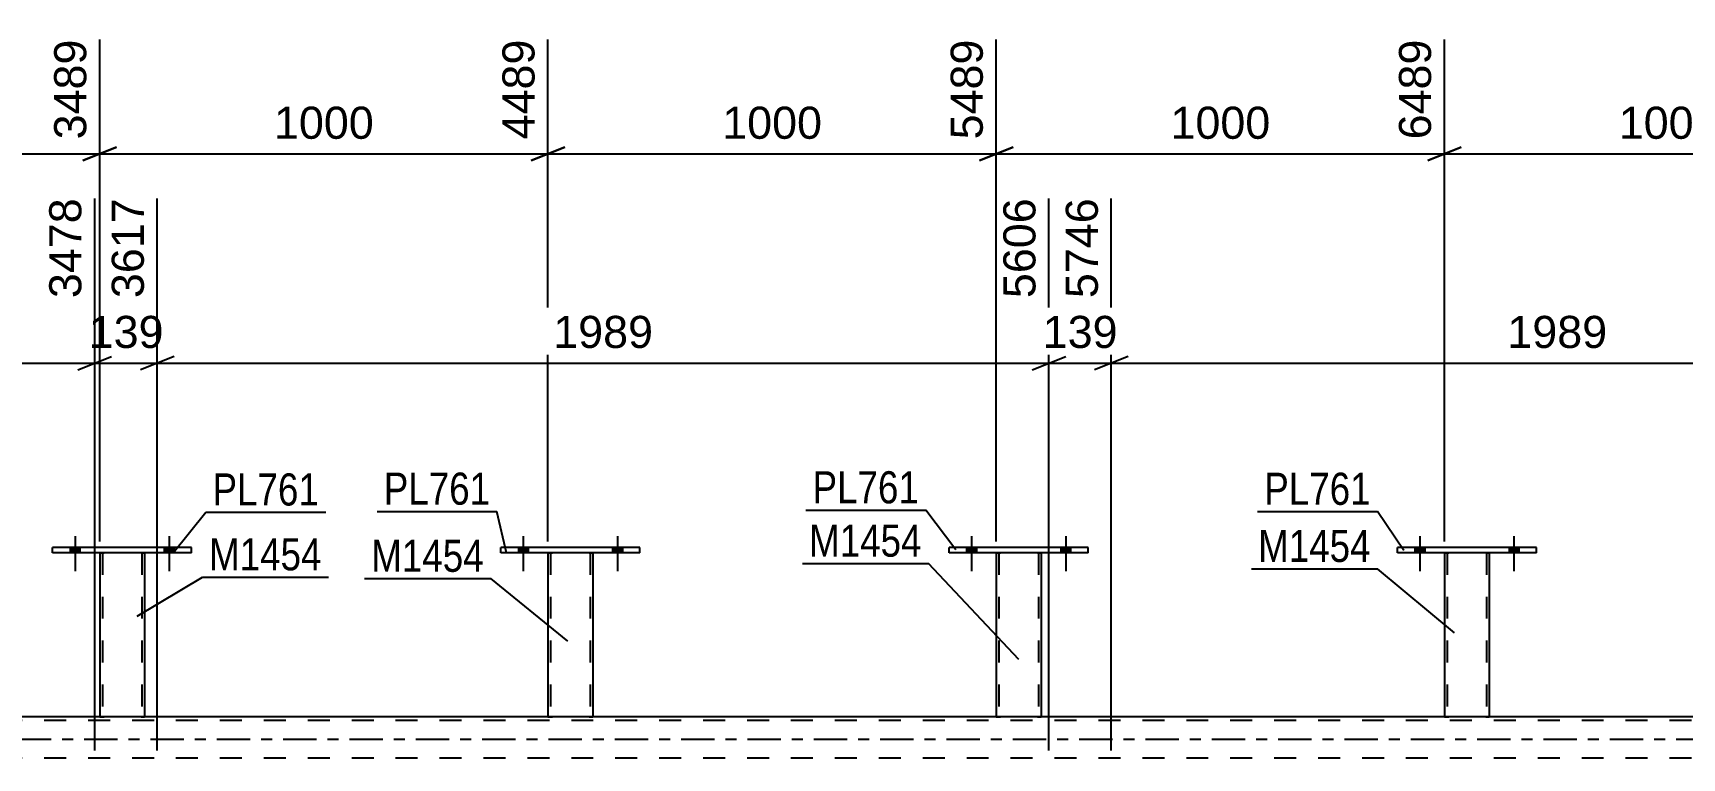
# Model space of a CAD drawing. Header units: millimetres. Extents: x 0 to 841, y 0 to 594.
# Drawn here: x 212.8 to 359.9, y 440.3 to 505 of the extents above; entities that cross this region are included whole.
import ezdxf

# ---------------------------------------------------------------- set-up
doc = ezdxf.new("R2010")
doc.units = ezdxf.units.MM
doc.linetypes.add('DXK_LINE_DOT2', pattern=[3.9198, 1.9599, -1.9599])
doc.linetypes.add('DXK_LINE_DOT3', pattern=[5.9187, 2.979, -0.9799, 0.9799, -0.9799])
doc.styles.add('Arial', font='ARIAL.TTF', dxfattribs={"height": 0.2})
doc.styles.add('Arial Narrow', font='ARIALN.TTF', dxfattribs={"height": 0.2})

# ---------------------------------------------------------------- blocks, each defined once
blk = doc.blocks.new('Bolt-317662454-2874 - 2855')
at = {"linetype": 'Continuous'}
for points in [[(216.07, 458.6), (216.95, 458.6), (216.95, 459.08), (216.07, 459.08)], [(224.47, 458.6), (225.35, 458.6), (225.35, 459.08), (224.47, 459.08)]]:
    blk.add_hatch(color=1, dxfattribs=at).paths.add_polyline_path(points)
at = {"color": 1, "linetype": 'Continuous'}
for p, q in [((216.51, 460.08), (216.51, 456.96)), ((224.91, 460.08), (224.91, 456.96)), ((216.07, 459.08), (216.07, 458.6)), ((216.95, 459.08), (216.95, 458.6)), ((224.47, 459.08), (224.47, 458.6)), ((225.35, 459.08), (225.35, 458.6))]:
    blk.add_line(p, q, dxfattribs=at)
blk = doc.blocks.new('Bolt-317662454-2875 - 2855')
at = {"linetype": 'Continuous'}
for points in [[(216.07, 458.6), (216.95, 458.6), (216.95, 459.08), (216.07, 459.08)], [(224.47, 458.6), (225.35, 458.6), (225.35, 459.08), (224.47, 459.08)]]:
    blk.add_hatch(color=1, dxfattribs=at).paths.add_polyline_path(points)
at = {"color": 1, "linetype": 'Continuous'}
for p, q in [((216.51, 460.08), (216.51, 456.96)), ((224.91, 460.08), (224.91, 456.96)), ((216.07, 459.08), (216.07, 458.6)), ((216.95, 459.08), (216.95, 458.6)), ((224.47, 459.08), (224.47, 458.6)), ((225.35, 459.08), (225.35, 458.6))]:
    blk.add_line(p, q, dxfattribs=at)
blk = doc.blocks.new('Bolt-317662454-2876 - 2855')
at = {"linetype": 'Continuous'}
for points in [[(256.07, 458.6), (256.95, 458.6), (256.95, 459.08), (256.07, 459.08)], [(264.47, 458.6), (265.35, 458.6), (265.35, 459.08), (264.47, 459.08)]]:
    blk.add_hatch(color=1, dxfattribs=at).paths.add_polyline_path(points)
at = {"color": 1, "linetype": 'Continuous'}
for p, q in [((256.51, 460.08), (256.51, 456.96)), ((264.91, 460.08), (264.91, 456.96)), ((256.07, 459.08), (256.07, 458.6)), ((256.95, 459.08), (256.95, 458.6)), ((264.47, 459.08), (264.47, 458.6)), ((265.35, 459.08), (265.35, 458.6))]:
    blk.add_line(p, q, dxfattribs=at)
blk = doc.blocks.new('Bolt-317662454-3152 - 2855')
at = {"linetype": 'Continuous'}
for points in [[(336.07, 458.6), (336.95, 458.6), (336.95, 459.08), (336.07, 459.08)], [(344.47, 458.6), (345.35, 458.6), (345.35, 459.08), (344.47, 459.08)]]:
    blk.add_hatch(color=1, dxfattribs=at).paths.add_polyline_path(points)
at = {"color": 1, "linetype": 'Continuous'}
for p, q in [((336.51, 460.08), (336.51, 456.96)), ((344.91, 460.08), (344.91, 456.96)), ((336.07, 459.08), (336.07, 458.6)), ((336.95, 459.08), (336.95, 458.6)), ((344.47, 459.08), (344.47, 458.6)), ((345.35, 459.08), (345.35, 458.6))]:
    blk.add_line(p, q, dxfattribs=at)
blk = doc.blocks.new('Part-317662454-2895 - 2855')
at = {"color": 2, "linetype": 'Continuous'}
for p, q in [((298.71, 458.6), (298.71, 443.96)), ((302.71, 458.6), (302.71, 443.96)), ((298.75, 443.96), (298.71, 443.96)), ((298.85, 443.96), (298.75, 443.96)), ((299.01, 443.96), (298.85, 443.96)), ((302.42, 443.96), (299.01, 443.96)), ((302.57, 443.96), (302.42, 443.96)), ((302.68, 443.96), (302.57, 443.96)), ((302.71, 443.96), (302.68, 443.96))]:
    blk.add_line(p, q, dxfattribs=at)
at = {"color": 7, "linetype": 'DXK_LINE_DOT2'}
for p, q in [((298.71, 458.6), (298.71, 458.6)), ((298.71, 458.6), (298.71, 458.6)), ((298.71, 458.6), (298.71, 458.6)), ((298.75, 458.6), (298.71, 458.6)), ((298.71, 458.6), (298.75, 458.6)), ((298.85, 458.6), (298.75, 458.6)), ((298.75, 458.6), (298.85, 458.6)), ((299.01, 458.6), (298.85, 458.6)), ((298.85, 458.6), (299.01, 458.6)), ((298.95, 458.6), (298.95, 458.6)), ((298.95, 458.6), (298.95, 443.96)), ((298.97, 458.6), (298.95, 458.6)), ((298.95, 458.6), (298.97, 458.6)), ((299.02, 458.6), (298.97, 458.6)), ((298.97, 458.6), (299.02, 458.6)), ((302.42, 458.6), (299.01, 458.6)), ((302.42, 458.6), (299.01, 458.6)), ((302.32, 458.6), (299.02, 458.6)), ((299.02, 458.6), (299.1, 458.6)), ((302.4, 458.6), (299.1, 458.6)), ((302.4, 458.6), (302.32, 458.6)), ((302.45, 458.6), (302.4, 458.6)), ((302.4, 458.6), (302.45, 458.6)), ((302.42, 458.6), (302.57, 458.6)), ((302.57, 458.6), (302.42, 458.6)), ((302.47, 458.6), (302.45, 458.6)), ((302.45, 458.6), (302.47, 458.6)), ((302.47, 458.6), (302.47, 458.6)), ((302.47, 458.6), (302.47, 443.96)), ((302.57, 458.6), (302.68, 458.6)), ((302.68, 458.6), (302.57, 458.6)), ((302.68, 458.6), (302.71, 458.6)), ((302.71, 458.6), (302.68, 458.6)), ((302.71, 458.6), (302.71, 458.6)), ((302.71, 458.6), (302.71, 458.6)), ((302.71, 458.6), (302.71, 458.6)), ((298.71, 443.96), (298.75, 443.96)), ((298.75, 443.96), (298.85, 443.96)), ((298.85, 443.96), (299.01, 443.96)), ((298.97, 443.96), (298.95, 443.96)), ((298.95, 443.96), (298.97, 443.96)), ((299.02, 443.96), (298.97, 443.96)), ((298.97, 443.96), (299.01, 443.96)), ((302.42, 443.96), (299.01, 443.96)), ((299.01, 443.96), (299.02, 443.96)), ((302.32, 443.96), (299.02, 443.96)), ((299.02, 443.96), (299.1, 443.96)), ((302.4, 443.96), (299.1, 443.96)), ((302.4, 443.96), (302.32, 443.96)), ((302.45, 443.96), (302.4, 443.96)), ((302.4, 443.96), (302.45, 443.96)), ((302.42, 443.96), (302.57, 443.96)), ((302.47, 443.96), (302.45, 443.96)), ((302.45, 443.96), (302.47, 443.96)), ((302.57, 443.96), (302.68, 443.96)), ((302.68, 443.96), (302.71, 443.96))]:
    blk.add_line(p, q, dxfattribs=at)
blk = doc.blocks.new('Bolt-317662454-2969 - 2855')
at = {"linetype": 'Continuous'}
for points in [[(256.07, 458.6), (256.95, 458.6), (256.95, 459.08), (256.07, 459.08)], [(264.47, 458.6), (265.35, 458.6), (265.35, 459.08), (264.47, 459.08)]]:
    blk.add_hatch(color=1, dxfattribs=at).paths.add_polyline_path(points)
at = {"color": 1, "linetype": 'Continuous'}
for p, q in [((256.51, 460.08), (256.51, 456.96)), ((264.91, 460.08), (264.91, 456.96)), ((256.07, 459.08), (256.07, 458.6)), ((256.95, 459.08), (256.95, 458.6)), ((264.47, 459.08), (264.47, 458.6)), ((265.35, 459.08), (265.35, 458.6))]:
    blk.add_line(p, q, dxfattribs=at)
blk = doc.blocks.new('Bolt-317662454-2970 - 2855')
at = {"linetype": 'Continuous'}
for points in [[(296.07, 458.6), (296.95, 458.6), (296.95, 459.08), (296.07, 459.08)], [(304.47, 458.6), (305.35, 458.6), (305.35, 459.08), (304.47, 459.08)]]:
    blk.add_hatch(color=1, dxfattribs=at).paths.add_polyline_path(points)
at = {"color": 1, "linetype": 'Continuous'}
for p, q in [((296.51, 460.08), (296.51, 456.96)), ((304.91, 460.08), (304.91, 456.96)), ((296.07, 459.08), (296.07, 458.6)), ((296.95, 459.08), (296.95, 458.6)), ((304.47, 459.08), (304.47, 458.6)), ((305.35, 459.08), (305.35, 458.6))]:
    blk.add_line(p, q, dxfattribs=at)
blk = doc.blocks.new('Part-317662454-2923 - 2855')
at = {"color": 7, "linetype": 'DXK_LINE_DOT2'}
for p, q in [((764.49, 443.64), (79.16, 443.64)), ((222.71, 443.96), (218.71, 443.96)), ((262.71, 443.96), (258.71, 443.96)), ((302.71, 443.96), (298.71, 443.96)), ((342.71, 443.96), (338.71, 443.96)), ((764.49, 440.28), (79.16, 440.28))]:
    blk.add_line(p, q, dxfattribs=at)
at = {"color": 2, "linetype": 'Continuous'}
for p, q in [((218.71, 443.96), (182.71, 443.96)), ((258.71, 443.96), (222.71, 443.96)), ((298.71, 443.96), (262.71, 443.96)), ((338.71, 443.96), (302.71, 443.96)), ((378.71, 443.96), (342.71, 443.96))]:
    blk.add_line(p, q, dxfattribs=at)
at = {"color": 7, "linetype": 'DXK_LINE_DOT3'}
blk.add_line((69.36, 441.96), (764.49, 441.96), dxfattribs=at)
blk = doc.blocks.new('Bolt-317662454-2971 - 2855')
at = {"linetype": 'Continuous'}
for points in [[(296.07, 458.6), (296.95, 458.6), (296.95, 459.08), (296.07, 459.08)], [(304.47, 458.6), (305.35, 458.6), (305.35, 459.08), (304.47, 459.08)]]:
    blk.add_hatch(color=1, dxfattribs=at).paths.add_polyline_path(points)
at = {"color": 1, "linetype": 'Continuous'}
for p, q in [((296.51, 460.08), (296.51, 456.96)), ((304.91, 460.08), (304.91, 456.96)), ((296.07, 459.08), (296.07, 458.6)), ((296.95, 459.08), (296.95, 458.6)), ((304.47, 459.08), (304.47, 458.6)), ((305.35, 459.08), (305.35, 458.6))]:
    blk.add_line(p, q, dxfattribs=at)
blk = doc.blocks.new('Part-317662454-2993 - 2855')
at = {"color": 2, "linetype": 'Continuous'}
for p, q in [((218.71, 458.6), (218.71, 443.96)), ((222.71, 458.6), (222.71, 443.96)), ((218.75, 443.96), (218.71, 443.96)), ((218.85, 443.96), (218.75, 443.96)), ((219.01, 443.96), (218.85, 443.96)), ((222.42, 443.96), (219.01, 443.96)), ((222.57, 443.96), (222.42, 443.96)), ((222.68, 443.96), (222.57, 443.96)), ((222.71, 443.96), (222.68, 443.96))]:
    blk.add_line(p, q, dxfattribs=at)
at = {"color": 7, "linetype": 'DXK_LINE_DOT2'}
for p, q in [((218.71, 458.6), (218.71, 458.6)), ((218.71, 458.6), (218.71, 458.6)), ((218.71, 458.6), (218.71, 458.6)), ((218.75, 458.6), (218.71, 458.6)), ((218.71, 458.6), (218.75, 458.6)), ((218.85, 458.6), (218.75, 458.6)), ((218.75, 458.6), (218.85, 458.6)), ((219.01, 458.6), (218.85, 458.6)), ((218.85, 458.6), (219.01, 458.6)), ((218.95, 458.6), (218.95, 458.6)), ((218.95, 458.6), (218.95, 443.96)), ((218.97, 458.6), (218.95, 458.6)), ((218.95, 458.6), (218.97, 458.6)), ((219.02, 458.6), (218.97, 458.6)), ((218.97, 458.6), (219.02, 458.6)), ((222.42, 458.6), (219.01, 458.6)), ((222.42, 458.6), (219.01, 458.6)), ((222.32, 458.6), (219.02, 458.6)), ((219.02, 458.6), (219.1, 458.6)), ((222.4, 458.6), (219.1, 458.6)), ((222.4, 458.6), (222.32, 458.6)), ((222.45, 458.6), (222.4, 458.6)), ((222.4, 458.6), (222.45, 458.6)), ((222.42, 458.6), (222.57, 458.6)), ((222.57, 458.6), (222.42, 458.6)), ((222.47, 458.6), (222.45, 458.6)), ((222.45, 458.6), (222.47, 458.6)), ((222.47, 458.6), (222.47, 458.6)), ((222.47, 458.6), (222.47, 443.96)), ((222.57, 458.6), (222.68, 458.6)), ((222.68, 458.6), (222.57, 458.6)), ((222.68, 458.6), (222.71, 458.6)), ((222.71, 458.6), (222.68, 458.6)), ((222.71, 458.6), (222.71, 458.6)), ((222.71, 458.6), (222.71, 458.6)), ((222.71, 458.6), (222.71, 458.6)), ((218.71, 443.96), (218.75, 443.96)), ((218.75, 443.96), (218.85, 443.96)), ((218.85, 443.96), (219.01, 443.96)), ((218.97, 443.96), (218.95, 443.96)), ((218.95, 443.96), (218.97, 443.96)), ((219.02, 443.96), (218.97, 443.96)), ((218.97, 443.96), (219.01, 443.96)), ((222.42, 443.96), (219.01, 443.96)), ((219.01, 443.96), (219.02, 443.96)), ((222.32, 443.96), (219.02, 443.96)), ((219.02, 443.96), (219.1, 443.96)), ((222.4, 443.96), (219.1, 443.96)), ((222.4, 443.96), (222.32, 443.96)), ((222.45, 443.96), (222.4, 443.96)), ((222.4, 443.96), (222.45, 443.96)), ((222.42, 443.96), (222.57, 443.96)), ((222.47, 443.96), (222.45, 443.96)), ((222.45, 443.96), (222.47, 443.96)), ((222.57, 443.96), (222.68, 443.96)), ((222.68, 443.96), (222.71, 443.96))]:
    blk.add_line(p, q, dxfattribs=at)
blk = doc.blocks.new('Part-317662454-2998 - 2855')
at = {"color": 2, "linetype": 'Continuous'}
for p, q in [((254.51, 458.6), (254.51, 459.08)), ((266.91, 459.08), (254.51, 459.08)), ((266.91, 458.6), (254.51, 458.6)), ((266.91, 458.6), (266.91, 459.08))]:
    blk.add_line(p, q, dxfattribs=at)
blk = doc.blocks.new('Part-317662454-3003 - 2855')
at = {"color": 2, "linetype": 'Continuous'}
for p, q in [((258.71, 458.6), (258.71, 443.96)), ((262.71, 458.6), (262.71, 443.96)), ((258.75, 443.96), (258.71, 443.96)), ((258.85, 443.96), (258.75, 443.96)), ((259.01, 443.96), (258.85, 443.96)), ((262.41, 443.96), (259.01, 443.96)), ((262.57, 443.96), (262.41, 443.96)), ((262.67, 443.96), (262.57, 443.96)), ((262.71, 443.96), (262.67, 443.96))]:
    blk.add_line(p, q, dxfattribs=at)
at = {"color": 7, "linetype": 'DXK_LINE_DOT2'}
for p, q in [((258.71, 458.6), (258.71, 458.6)), ((258.71, 458.6), (258.71, 458.6)), ((258.71, 458.6), (258.71, 458.6)), ((258.75, 458.6), (258.71, 458.6)), ((258.71, 458.6), (258.75, 458.6)), ((258.85, 458.6), (258.75, 458.6)), ((258.75, 458.6), (258.85, 458.6)), ((259.01, 458.6), (258.85, 458.6)), ((258.85, 458.6), (259.01, 458.6)), ((258.95, 458.6), (258.95, 458.6)), ((258.95, 458.6), (258.95, 443.96)), ((258.97, 458.6), (258.95, 458.6)), ((258.95, 458.6), (258.97, 458.6)), ((259.02, 458.6), (258.97, 458.6)), ((258.97, 458.6), (259.02, 458.6)), ((262.41, 458.6), (259.01, 458.6)), ((262.41, 458.6), (259.01, 458.6)), ((262.32, 458.6), (259.02, 458.6)), ((259.02, 458.6), (259.1, 458.6)), ((262.4, 458.6), (259.1, 458.6)), ((262.4, 458.6), (262.32, 458.6)), ((262.45, 458.6), (262.4, 458.6)), ((262.4, 458.6), (262.45, 458.6)), ((262.41, 458.6), (262.57, 458.6)), ((262.57, 458.6), (262.41, 458.6)), ((262.47, 458.6), (262.45, 458.6)), ((262.45, 458.6), (262.47, 458.6)), ((262.47, 458.6), (262.47, 458.6)), ((262.47, 458.6), (262.47, 443.96)), ((262.57, 458.6), (262.67, 458.6)), ((262.67, 458.6), (262.57, 458.6)), ((262.67, 458.6), (262.71, 458.6)), ((262.71, 458.6), (262.67, 458.6)), ((262.71, 458.6), (262.71, 458.6)), ((262.71, 458.6), (262.71, 458.6)), ((262.71, 458.6), (262.71, 458.6)), ((258.71, 443.96), (258.75, 443.96)), ((258.75, 443.96), (258.85, 443.96)), ((258.85, 443.96), (259.01, 443.96)), ((258.97, 443.96), (258.95, 443.96)), ((258.95, 443.96), (258.97, 443.96)), ((259.02, 443.96), (258.97, 443.96)), ((258.97, 443.96), (259.01, 443.96)), ((262.41, 443.96), (259.01, 443.96)), ((259.01, 443.96), (259.02, 443.96)), ((262.32, 443.96), (259.02, 443.96)), ((259.02, 443.96), (259.1, 443.96)), ((262.4, 443.96), (259.1, 443.96)), ((262.4, 443.96), (262.32, 443.96)), ((262.45, 443.96), (262.4, 443.96)), ((262.4, 443.96), (262.45, 443.96)), ((262.41, 443.96), (262.57, 443.96)), ((262.47, 443.96), (262.45, 443.96)), ((262.45, 443.96), (262.47, 443.96)), ((262.57, 443.96), (262.67, 443.96)), ((262.67, 443.96), (262.71, 443.96))]:
    blk.add_line(p, q, dxfattribs=at)
blk = doc.blocks.new('Part-317662454-3008 - 2855')
at = {"color": 2, "linetype": 'Continuous'}
for p, q in [((294.51, 458.6), (294.51, 459.08)), ((306.91, 459.08), (294.51, 459.08)), ((306.91, 458.6), (294.51, 458.6)), ((306.91, 458.6), (306.91, 459.08))]:
    blk.add_line(p, q, dxfattribs=at)
blk = doc.blocks.new('Part-317662454-3023 - 2855')
at = {"color": 2, "linetype": 'Continuous'}
for p, q in [((338.71, 458.6), (338.71, 443.96)), ((342.71, 458.6), (342.71, 443.96)), ((338.75, 443.96), (338.71, 443.96)), ((338.85, 443.96), (338.75, 443.96)), ((339.01, 443.96), (338.85, 443.96)), ((342.41, 443.96), (339.01, 443.96)), ((342.57, 443.96), (342.41, 443.96)), ((342.67, 443.96), (342.57, 443.96)), ((342.71, 443.96), (342.67, 443.96))]:
    blk.add_line(p, q, dxfattribs=at)
at = {"color": 7, "linetype": 'DXK_LINE_DOT2'}
for p, q in [((338.71, 458.6), (338.71, 458.6)), ((338.71, 458.6), (338.71, 458.6)), ((338.71, 458.6), (338.71, 458.6)), ((338.75, 458.6), (338.71, 458.6)), ((338.71, 458.6), (338.75, 458.6)), ((338.85, 458.6), (338.75, 458.6)), ((338.75, 458.6), (338.85, 458.6)), ((339.01, 458.6), (338.85, 458.6)), ((338.85, 458.6), (339.01, 458.6)), ((338.95, 458.6), (338.95, 458.6)), ((338.95, 458.6), (338.95, 443.96)), ((338.97, 458.6), (338.95, 458.6)), ((338.95, 458.6), (338.97, 458.6)), ((339.02, 458.6), (338.97, 458.6)), ((338.97, 458.6), (339.02, 458.6)), ((342.41, 458.6), (339.01, 458.6)), ((342.41, 458.6), (339.01, 458.6)), ((342.32, 458.6), (339.02, 458.6)), ((339.02, 458.6), (339.1, 458.6)), ((342.4, 458.6), (339.1, 458.6)), ((342.4, 458.6), (342.32, 458.6)), ((342.45, 458.6), (342.4, 458.6)), ((342.4, 458.6), (342.45, 458.6)), ((342.41, 458.6), (342.57, 458.6)), ((342.57, 458.6), (342.41, 458.6)), ((342.47, 458.6), (342.45, 458.6)), ((342.45, 458.6), (342.47, 458.6)), ((342.47, 458.6), (342.47, 458.6)), ((342.47, 458.6), (342.47, 443.96)), ((342.57, 458.6), (342.67, 458.6)), ((342.67, 458.6), (342.57, 458.6)), ((342.67, 458.6), (342.71, 458.6)), ((342.71, 458.6), (342.67, 458.6)), ((342.71, 458.6), (342.71, 458.6)), ((342.71, 458.6), (342.71, 458.6)), ((342.71, 458.6), (342.71, 458.6)), ((338.71, 443.96), (338.75, 443.96)), ((338.75, 443.96), (338.85, 443.96)), ((338.85, 443.96), (339.01, 443.96)), ((338.97, 443.96), (338.95, 443.96)), ((338.95, 443.96), (338.97, 443.96)), ((339.02, 443.96), (338.97, 443.96)), ((338.97, 443.96), (339.01, 443.96)), ((342.41, 443.96), (339.01, 443.96)), ((339.01, 443.96), (339.02, 443.96)), ((342.32, 443.96), (339.02, 443.96)), ((339.02, 443.96), (339.1, 443.96)), ((342.4, 443.96), (339.1, 443.96)), ((342.4, 443.96), (342.32, 443.96)), ((342.45, 443.96), (342.4, 443.96)), ((342.4, 443.96), (342.45, 443.96)), ((342.41, 443.96), (342.57, 443.96)), ((342.47, 443.96), (342.45, 443.96)), ((342.45, 443.96), (342.47, 443.96)), ((342.57, 443.96), (342.67, 443.96)), ((342.67, 443.96), (342.71, 443.96))]:
    blk.add_line(p, q, dxfattribs=at)
blk = doc.blocks.new('Part-317662454-3044 - 2855')
at = {"color": 2, "linetype": 'Continuous'}
for p, q in [((214.51, 458.6), (214.51, 459.08)), ((226.91, 459.08), (214.51, 459.08)), ((226.91, 458.6), (214.51, 458.6)), ((226.91, 458.6), (226.91, 459.08))]:
    blk.add_line(p, q, dxfattribs=at)
blk = doc.blocks.new('Part-317662454-3074 - 2855')
at = {"color": 2, "linetype": 'Continuous'}
for p, q in [((334.51, 458.6), (334.51, 459.08)), ((346.91, 459.08), (334.51, 459.08)), ((346.91, 458.6), (334.51, 458.6)), ((346.91, 458.6), (346.91, 459.08))]:
    blk.add_line(p, q, dxfattribs=at)
blk = doc.blocks.new('Bolt-317662454-3151 - 2855')
at = {"linetype": 'Continuous'}
for points in [[(336.07, 458.6), (336.95, 458.6), (336.95, 459.08), (336.07, 459.08)], [(344.47, 458.6), (345.35, 458.6), (345.35, 459.08), (344.47, 459.08)]]:
    blk.add_hatch(color=1, dxfattribs=at).paths.add_polyline_path(points)
at = {"color": 1, "linetype": 'Continuous'}
for p, q in [((336.51, 460.08), (336.51, 456.96)), ((344.91, 460.08), (344.91, 456.96)), ((336.07, 459.08), (336.07, 458.6)), ((336.95, 459.08), (336.95, 458.6)), ((344.47, 459.08), (344.47, 458.6)), ((345.35, 459.08), (345.35, 458.6))]:
    blk.add_line(p, q, dxfattribs=at)
blk = doc.blocks.new('StraightDimension-317662454-14663 - 2855')
at = {"color": 7, "linetype": 'Continuous'}
for p, q in [((218.71, 459.6), (218.71, 504.4)), ((258.71, 459.6), (258.71, 504.4)), ((220.21, 494.8), (217.21, 493.6)), ((257.21, 493.6), (260.21, 494.8)), ((218.71, 494.2), (258.71, 494.2))]:
    blk.add_line(p, q, dxfattribs=at)
at = {"color": 0}
blk.add_wipeout([(243.76, 494.95), (243.76, 499.15), (233.66, 499.15), (233.66, 494.95)], dxfattribs=at)
at = {"color": 3, "style": 'Arial'}
blk.add_text('1000', height=2.865, dxfattribs=at).set_placement((234.26, 495.55))
at = {"color": 0, "linetype": 'Continuous'}
blk.add_wipeout([(258.11, 505), (253.91, 505), (253.91, 494.9), (258.11, 494.9)], dxfattribs=at)
at = {"color": 3, "linetype": 'Continuous', "style": 'Arial'}
blk.add_text('4489', height=2.865, rotation=90.0002, dxfattribs=at).set_placement((257.51, 495.5))
blk = doc.blocks.new('StraightDimension-317662454-4075 - 2855')
at = {"color": 7, "linetype": 'Continuous'}
for p, q in [((218.27, 440.96), (218.27, 490.22)), ((223.85, 440.96), (223.85, 490.22)), ((216.77, 474.93), (219.77, 476.13)), ((218.27, 475.53), (223.85, 475.53)), ((225.35, 476.13), (222.35, 474.93))]:
    blk.add_line(p, q, dxfattribs=at)
at = {"color": 0}
blk.add_wipeout([(225, 476.28), (225, 480.48), (217.13, 480.48), (217.13, 476.28)], dxfattribs=at)
at = {"color": 3, "style": 'Arial'}
blk.add_text('139', height=2.865, dxfattribs=at).set_placement((217.73, 476.88))
at = {"color": 0, "linetype": 'Continuous'}
blk.add_wipeout([(223.25, 490.82), (219.05, 490.82), (219.05, 480.73), (223.25, 480.73)], dxfattribs=at)
at = {"color": 3, "linetype": 'Continuous', "style": 'Arial'}
blk.add_text('3617', height=2.865, rotation=90.0002, dxfattribs=at).set_placement((222.65, 481.33))
blk = doc.blocks.new('StraightDimension-317662454-14662 - 2855')
at = {"color": 7, "linetype": 'Continuous'}
for p, q in [((258.71, 459.6), (258.71, 504.4)), ((298.71, 459.6), (298.71, 504.4)), ((260.21, 494.8), (257.21, 493.6)), ((297.21, 493.6), (300.21, 494.8)), ((258.71, 494.2), (298.71, 494.2))]:
    blk.add_line(p, q, dxfattribs=at)
at = {"color": 0}
blk.add_wipeout([(283.76, 494.95), (283.76, 499.15), (273.66, 499.15), (273.66, 494.95)], dxfattribs=at)
at = {"color": 3, "style": 'Arial'}
blk.add_text('1000', height=2.865, dxfattribs=at).set_placement((274.26, 495.55))
at = {"color": 0, "linetype": 'Continuous'}
blk.add_wipeout([(298.11, 505), (293.91, 505), (293.91, 494.9), (298.11, 494.9)], dxfattribs=at)
at = {"color": 3, "linetype": 'Continuous', "style": 'Arial'}
blk.add_text('5489', height=2.865, rotation=90.0002, dxfattribs=at).set_placement((297.51, 495.5))
blk = doc.blocks.new('StraightDimension-317662454-4095 - 2855')
at = {"color": 7, "linetype": 'Continuous'}
for p, q in [((138.72, 440.96), (138.72, 490.22)), ((218.27, 440.96), (218.27, 490.22)), ((140.22, 476.13), (137.22, 474.93)), ((138.72, 475.53), (218.27, 475.53)), ((216.77, 474.93), (219.77, 476.13))]:
    blk.add_line(p, q, dxfattribs=at)
at = {"color": 0}
blk.add_wipeout([(183.54, 476.28), (183.54, 480.48), (173.45, 480.48), (173.45, 476.28)], dxfattribs=at)
at = {"color": 3, "style": 'Arial'}
blk.add_text('1989', height=2.865, dxfattribs=at).set_placement((174.05, 476.88))
at = {"color": 0, "linetype": 'Continuous'}
blk.add_wipeout([(217.67, 490.82), (213.47, 490.82), (213.47, 480.73), (217.67, 480.73)], dxfattribs=at)
at = {"color": 3, "linetype": 'Continuous', "style": 'Arial'}
blk.add_text('3478', height=2.865, rotation=90.0002, dxfattribs=at).set_placement((217.07, 481.33))
blk = doc.blocks.new('StraightDimension-317662454-4329 - 2855')
at = {"color": 7, "linetype": 'Continuous'}
for p, q in [((308.98, 440.96), (308.98, 490.22)), ((388.54, 440.96), (388.54, 490.22)), ((310.48, 476.13), (307.48, 474.93)), ((308.98, 475.53), (388.54, 475.53)), ((387.04, 474.93), (390.04, 476.13))]:
    blk.add_line(p, q, dxfattribs=at)
at = {"color": 0}
blk.add_wipeout([(353.81, 476.28), (353.81, 480.48), (343.72, 480.48), (343.72, 476.28)], dxfattribs=at)
at = {"color": 3, "style": 'Arial'}
blk.add_text('1989', height=2.865, dxfattribs=at).set_placement((344.32, 476.88))
at = {"color": 0, "linetype": 'Continuous'}
blk.add_wipeout([(387.94, 490.82), (383.74, 490.82), (383.74, 480.73), (387.94, 480.73)], dxfattribs=at)
at = {"color": 3, "linetype": 'Continuous', "style": 'Arial'}
blk.add_text('7735', height=2.865, rotation=90.0002, dxfattribs=at).set_placement((387.34, 481.33))
blk = doc.blocks.new('StraightDimension-317662454-4113 - 2855')
at = {"color": 7, "linetype": 'Continuous'}
for p, q in [((223.85, 440.96), (223.85, 490.22)), ((303.41, 440.96), (303.41, 490.22)), ((225.35, 476.13), (222.35, 474.93)), ((223.85, 475.53), (303.41, 475.53)), ((301.91, 474.93), (304.91, 476.13))]:
    blk.add_line(p, q, dxfattribs=at)
at = {"color": 0}
blk.add_wipeout([(268.68, 476.28), (268.68, 480.48), (258.58, 480.48), (258.58, 476.28)], dxfattribs=at)
at = {"color": 3, "style": 'Arial'}
blk.add_text('1989', height=2.865, dxfattribs=at).set_placement((259.18, 476.88))
at = {"color": 0, "linetype": 'Continuous'}
blk.add_wipeout([(302.81, 490.82), (298.61, 490.82), (298.61, 480.73), (302.81, 480.73)], dxfattribs=at)
at = {"color": 3, "linetype": 'Continuous', "style": 'Arial'}
blk.add_text('5606', height=2.865, rotation=90.0002, dxfattribs=at).set_placement((302.21, 481.33))
blk = doc.blocks.new('StraightDimension-317662454-4311 - 2855')
at = {"color": 7, "linetype": 'Continuous'}
for p, q in [((303.41, 440.96), (303.41, 490.22)), ((308.98, 440.96), (308.98, 490.22)), ((301.91, 474.93), (304.91, 476.13)), ((303.41, 475.53), (308.98, 475.53)), ((310.48, 476.13), (307.48, 474.93))]:
    blk.add_line(p, q, dxfattribs=at)
at = {"color": 0}
blk.add_wipeout([(310.13, 476.28), (310.13, 480.48), (302.26, 480.48), (302.26, 476.28)], dxfattribs=at)
at = {"color": 3, "style": 'Arial'}
blk.add_text('139', height=2.865, dxfattribs=at).set_placement((302.86, 476.88))
at = {"color": 0, "linetype": 'Continuous'}
blk.add_wipeout([(308.38, 490.82), (304.18, 490.82), (304.18, 480.73), (308.38, 480.73)], dxfattribs=at)
at = {"color": 3, "linetype": 'Continuous', "style": 'Arial'}
blk.add_text('5746', height=2.865, rotation=90.0002, dxfattribs=at).set_placement((307.78, 481.33))
blk = doc.blocks.new('StraightDimension-317662454-14660 - 2855')
at = {"color": 7, "linetype": 'Continuous'}
for p, q in [((338.71, 459.6), (338.71, 504.4)), ((378.71, 459.6), (378.71, 504.4)), ((340.21, 494.8), (337.21, 493.6)), ((377.21, 493.6), (380.21, 494.8)), ((338.71, 494.2), (378.71, 494.2))]:
    blk.add_line(p, q, dxfattribs=at)
at = {"color": 0}
blk.add_wipeout([(363.76, 494.95), (363.76, 499.15), (353.66, 499.15), (353.66, 494.95)], dxfattribs=at)
at = {"color": 3, "style": 'Arial'}
blk.add_text('1000', height=2.865, dxfattribs=at).set_placement((354.26, 495.55))
at = {"color": 0, "linetype": 'Continuous'}
blk.add_wipeout([(378.11, 505), (373.91, 505), (373.91, 494.9), (378.11, 494.9)], dxfattribs=at)
at = {"color": 3, "linetype": 'Continuous', "style": 'Arial'}
blk.add_text('7489', height=2.865, rotation=90.0002, dxfattribs=at).set_placement((377.51, 495.5))
blk = doc.blocks.new('StraightDimension-317662454-14661 - 2855')
at = {"color": 7, "linetype": 'Continuous'}
for p, q in [((298.71, 459.6), (298.71, 504.4)), ((338.71, 459.6), (338.71, 504.4)), ((300.21, 494.8), (297.21, 493.6)), ((337.21, 493.6), (340.21, 494.8)), ((298.71, 494.2), (338.71, 494.2))]:
    blk.add_line(p, q, dxfattribs=at)
at = {"color": 0}
blk.add_wipeout([(323.76, 494.95), (323.76, 499.15), (313.66, 499.15), (313.66, 494.95)], dxfattribs=at)
at = {"color": 3, "style": 'Arial'}
blk.add_text('1000', height=2.865, dxfattribs=at).set_placement((314.26, 495.55))
at = {"color": 0, "linetype": 'Continuous'}
blk.add_wipeout([(338.11, 505), (333.91, 505), (333.91, 494.9), (338.11, 494.9)], dxfattribs=at)
at = {"color": 3, "linetype": 'Continuous', "style": 'Arial'}
blk.add_text('6489', height=2.865, rotation=90.0002, dxfattribs=at).set_placement((337.51, 495.5))
blk = doc.blocks.new('StraightDimension-317662454-14664 - 2855')
at = {"color": 7, "linetype": 'Continuous'}
for p, q in [((178.71, 459.6), (178.71, 504.4)), ((218.71, 459.6), (218.71, 504.4)), ((180.21, 494.8), (177.21, 493.6)), ((217.21, 493.6), (220.21, 494.8)), ((178.71, 494.2), (218.71, 494.2))]:
    blk.add_line(p, q, dxfattribs=at)
at = {"color": 0}
blk.add_wipeout([(203.76, 494.95), (203.76, 499.15), (193.66, 499.15), (193.66, 494.95)], dxfattribs=at)
at = {"color": 3, "style": 'Arial'}
blk.add_text('1000', height=2.865, dxfattribs=at).set_placement((194.26, 495.55))
at = {"color": 0, "linetype": 'Continuous'}
blk.add_wipeout([(218.11, 505), (213.91, 505), (213.91, 494.9), (218.11, 494.9)], dxfattribs=at)
at = {"color": 3, "linetype": 'Continuous', "style": 'Arial'}
blk.add_text('3489', height=2.865, rotation=90.0002, dxfattribs=at).set_placement((217.51, 495.5))
blk = doc.blocks.new('Mark-317662454-3070 - 2855')
at = {"color": 0}
blk.add_wipeout([(332.13, 462.88), (332.13, 465.88), (322.63, 465.88), (322.63, 462.88)], dxfattribs=at)
blk.add_wipeout([(332.13, 462.88), (332.13, 465.88), (322.63, 465.88), (322.63, 462.88)], dxfattribs=at)
at = {"color": 30, "linetype": 'Continuous'}
for p in [(322.03, 462.28), (335.07, 458.8)]:
    blk.add_line(p, (332.73, 462.28), dxfattribs=at)
at = {"color": 3, "style": 'Arial Narrow'}
blk.add_text('PL761', height=2.863, dxfattribs=at).set_placement((322.63, 462.88))
blk = doc.blocks.new('Mark-317662454-2891 - 2855')
at = {"color": 0}
blk.add_wipeout([(292.06, 458.25), (292.06, 461.25), (282.01, 461.25), (282.01, 458.25)], dxfattribs=at)
blk.add_wipeout([(292.06, 458.25), (292.06, 461.25), (282.01, 461.25), (282.01, 458.25)], dxfattribs=at)
at = {"color": 30, "linetype": 'Continuous'}
for p in [(281.41, 457.65), (300.72, 449.06)]:
    blk.add_line(p, (292.66, 457.65), dxfattribs=at)
at = {"color": 3, "style": 'Arial Narrow'}
blk.add_text('M1454', height=2.863, dxfattribs=at).set_placement((282.01, 458.25))
blk = doc.blocks.new('Mark-317662454-2989 - 2855')
at = {"color": 0}
blk.add_wipeout([(238.52, 457.03), (238.52, 460.03), (228.47, 460.03), (228.47, 457.03)], dxfattribs=at)
blk.add_wipeout([(238.52, 457.03), (238.52, 460.03), (228.47, 460.03), (228.47, 457.03)], dxfattribs=at)
at = {"color": 30, "linetype": 'Continuous'}
for p, q in [((222.06, 452.95), (227.87, 456.43)), ((227.87, 456.43), (239.12, 456.43))]:
    blk.add_line(p, q, dxfattribs=at)
at = {"color": 3, "style": 'Arial Narrow'}
blk.add_text('M1454', height=2.863, dxfattribs=at).set_placement((228.47, 457.03))
blk = doc.blocks.new('Mark-317662454-2994 - 2855')
at = {"color": 0}
blk.add_wipeout([(253.56, 462.89), (253.56, 465.89), (244.06, 465.89), (244.06, 462.89)], dxfattribs=at)
blk.add_wipeout([(253.56, 462.89), (253.56, 465.89), (244.06, 465.89), (244.06, 462.89)], dxfattribs=at)
at = {"color": 30, "linetype": 'Continuous'}
for p in [(243.46, 462.29), (255.01, 458.6)]:
    blk.add_line(p, (254.16, 462.29), dxfattribs=at)
at = {"color": 3, "style": 'Arial Narrow'}
blk.add_text('PL761', height=2.863, dxfattribs=at).set_placement((244.06, 462.89))
blk = doc.blocks.new('Mark-317662454-2999 - 2855')
at = {"color": 0}
blk.add_wipeout([(253, 456.9), (253, 459.9), (242.94, 459.9), (242.94, 456.9)], dxfattribs=at)
blk.add_wipeout([(253, 456.9), (253, 459.9), (242.94, 459.9), (242.94, 456.9)], dxfattribs=at)
at = {"color": 30, "linetype": 'Continuous'}
for p in [(242.34, 456.3), (260.49, 450.71)]:
    blk.add_line(p, (253.6, 456.3), dxfattribs=at)
at = {"color": 3, "style": 'Arial Narrow'}
blk.add_text('M1454', height=2.863, dxfattribs=at).set_placement((242.94, 456.9))
blk = doc.blocks.new('Mark-317662454-3004 - 2855')
at = {"color": 0}
blk.add_wipeout([(291.82, 463.01), (291.82, 466.01), (282.32, 466.01), (282.32, 463.01)], dxfattribs=at)
blk.add_wipeout([(291.82, 463.01), (291.82, 466.01), (282.32, 466.01), (282.32, 463.01)], dxfattribs=at)
at = {"color": 30, "linetype": 'Continuous'}
for p in [(281.72, 462.41), (295.11, 458.87)]:
    blk.add_line(p, (292.42, 462.41), dxfattribs=at)
at = {"color": 3, "style": 'Arial Narrow'}
blk.add_text('PL761', height=2.863, dxfattribs=at).set_placement((282.32, 463.01))
blk = doc.blocks.new('Mark-317662454-3019 - 2855')
at = {"color": 0}
blk.add_wipeout([(332.14, 457.78), (332.14, 460.78), (322.08, 460.78), (322.08, 457.78)], dxfattribs=at)
blk.add_wipeout([(332.14, 457.78), (332.14, 460.78), (322.08, 460.78), (322.08, 457.78)], dxfattribs=at)
at = {"color": 30, "linetype": 'Continuous'}
for p in [(321.48, 457.18), (339.59, 451.45)]:
    blk.add_line(p, (332.74, 457.18), dxfattribs=at)
at = {"color": 3, "style": 'Arial Narrow'}
blk.add_text('M1454', height=2.863, dxfattribs=at).set_placement((322.08, 457.78))
blk = doc.blocks.new('Mark-317662454-3040 - 2855')
at = {"color": 0}
blk.add_wipeout([(238.28, 462.82), (238.28, 465.82), (228.78, 465.82), (228.78, 462.82)], dxfattribs=at)
blk.add_wipeout([(238.28, 462.82), (238.28, 465.82), (228.78, 465.82), (228.78, 462.82)], dxfattribs=at)
at = {"color": 30, "linetype": 'Continuous'}
for p, q in [((225.28, 458.6), (228.18, 462.22)), ((228.18, 462.22), (238.88, 462.22))]:
    blk.add_line(p, q, dxfattribs=at)
at = {"color": 3, "style": 'Arial Narrow'}
blk.add_text('PL761', height=2.863, dxfattribs=at).set_placement((228.78, 462.82))

msp = doc.modelspace()

# ---------------------------------------------------------------- block references
for name in ['Bolt-317662454-2874 - 2855', 'Bolt-317662454-2875 - 2855', 'Bolt-317662454-2876 - 2855', 'Bolt-317662454-2969 - 2855', 'Bolt-317662454-2970 - 2855', 'Bolt-317662454-2971 - 2855', 'Bolt-317662454-3152 - 2855', 'Bolt-317662454-3151 - 2855', 'Part-317662454-3044 - 2855', 'Part-317662454-2993 - 2855', 'Part-317662454-2998 - 2855', 'Part-317662454-3003 - 2855', 'Part-317662454-3008 - 2855', 'Part-317662454-2895 - 2855', 'Part-317662454-3074 - 2855', 'Part-317662454-3023 - 2855', 'Part-317662454-2923 - 2855']:
    msp.add_blockref(name, (0, 0))

# ---------------------------------------------------------------- next in the draw order: block references
for name in ['StraightDimension-317662454-14663 - 2855', 'StraightDimension-317662454-4329 - 2855']:
    msp.add_blockref(name, (0, 0))

# ---------------------------------------------------------------- next in the draw order: block references
for name in ['StraightDimension-317662454-14662 - 2855', 'StraightDimension-317662454-14660 - 2855', 'StraightDimension-317662454-4075 - 2855']:
    msp.add_blockref(name, (0, 0))

# ---------------------------------------------------------------- next in the draw order: block references
for name in ['StraightDimension-317662454-4095 - 2855', 'StraightDimension-317662454-4113 - 2855']:
    msp.add_blockref(name, (0, 0))

# ---------------------------------------------------------------- next in the draw order: block references
for name in ['StraightDimension-317662454-14664 - 2855', 'StraightDimension-317662454-4311 - 2855', 'Mark-317662454-2994 - 2855', 'Mark-317662454-2989 - 2855']:
    msp.add_blockref(name, (0, 0))

# ---------------------------------------------------------------- next in the draw order: block references
for name in ['StraightDimension-317662454-14661 - 2855', 'Mark-317662454-3040 - 2855', 'Mark-317662454-2999 - 2855']:
    msp.add_blockref(name, (0, 0))

# ---------------------------------------------------------------- next in the draw order: block references
for name in ['Mark-317662454-3070 - 2855', 'Mark-317662454-2891 - 2855']:
    msp.add_blockref(name, (0, 0))

# ---------------------------------------------------------------- next in the draw order: block references
for name in ['Mark-317662454-3004 - 2855', 'Mark-317662454-3019 - 2855']:
    msp.add_blockref(name, (0, 0))

doc.saveas('drawing.dxf')
